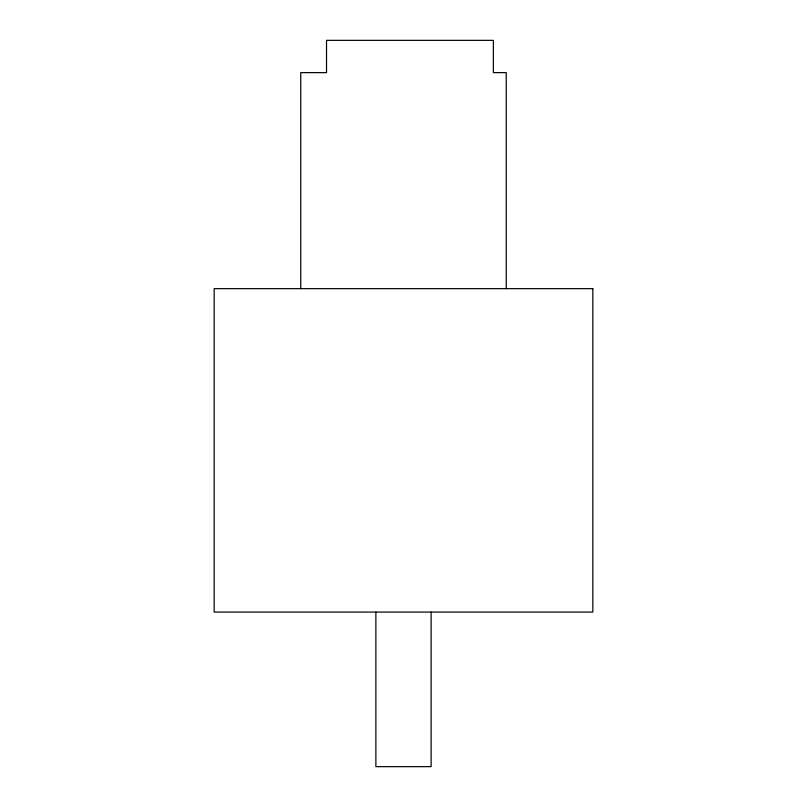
<?xml version="1.0" encoding="UTF-8"?>
<svg xmlns="http://www.w3.org/2000/svg" width="807" height="807" viewBox="0 0 807 807"><rect width="100%" height="100%" fill="white"/><g stroke="black" fill="none" stroke-linecap="round" stroke-linejoin="round"><path stroke-width="1.21" d="M506.241 288.654L506.241 72.63L493.359 72.63L493.359 40.35L326.522 40.35L326.522 72.63L300.759 72.63L300.759 288.654M431.12 612.079L431.12 766.65L375.88 766.65L375.88 612.079M592.832 288.654L214.168 288.654L214.168 612.079L592.832 612.079L592.832 288.654"/></g></svg>
